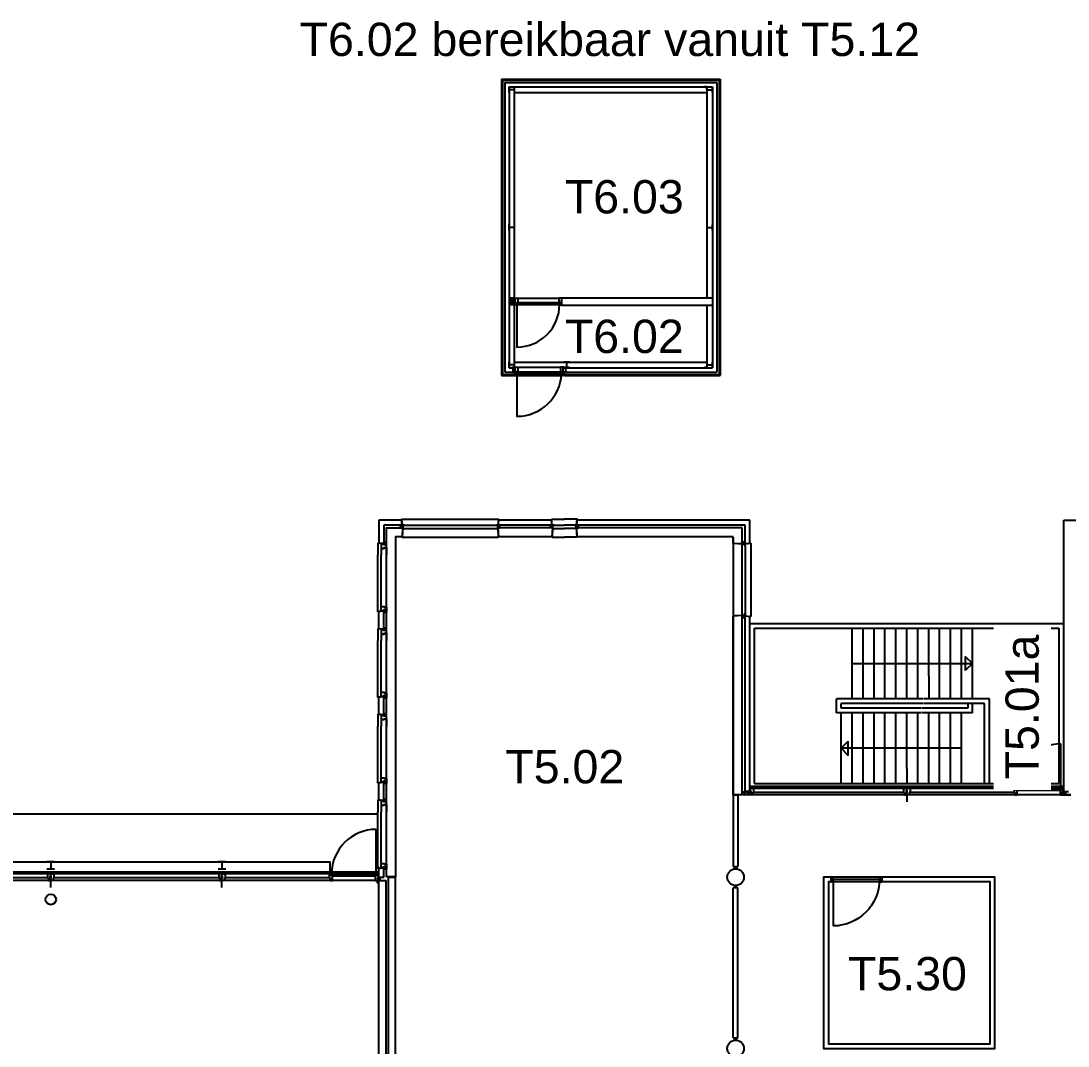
# Model space of a CAD drawing. Header units: millimetres. Extents: x 36149 to 140291, y 28900 to 90465.
# Drawn here: x 80597 to 102614, y 68900 to 90445 of the extents above; entities that cross this region are included whole.
import ezdxf
from ezdxf.enums import TextEntityAlignment as Align

# ---------------------------------------------------------------- set-up
doc = ezdxf.new("R2010")
doc.units = ezdxf.units.MM
doc.layers.get('0').update_dxf_attribs({"linetype": 'CONTINUOUS'})
for name, color, linetype in [('AL21----_BUITENWAND', 3, 'CONTINUOUS'), ('AL2100_BUITENWANDEN', 3, 'CONTINUOUS'), ('AL2200_BINNENWANDEN', 2, 'CONTINUOUS'), ('AL2400_TRAPPEN', 1, 'CONTINUOUS'), ('AL28----_KONSTRUKTIES', 3, 'CONTINUOUS'), ('AL2800_KONSTRUKTIES', 1, 'CONTINUOUS'), ('AL31----_BUITENKOZIJN', 1, 'CONTINUOUS'), ('AL3100_BUITENWANDOPENINGEN', 1, 'CONTINUOUS'), ('AL3200_BINNENWANDOPENINGEN', 1, 'CONTINUOUS'), ('AL4600_RUIMTENUMMERS', 2, 'CONTINUOUS')]:
    doc.layers.add(name, color=color, linetype=linetype)
doc.styles.add('Arial', font='arial.ttf')

# ---------------------------------------------------------------- blocks, each defined once
blk = doc.blocks.new('AH28HA16')
for points in [[(-80, 76), (80, 76)], [(0, -76), (0, 76)], [(-80, -76), (80, -76)]]:
    blk.add_lwpolyline(points)
blk = doc.blocks.new('door')
at = {"flags": 128}
for points in [[(234274, 53069), (234274, 54044)], [(235249, 53069), (234274, 53069)]]:
    blk.add_lwpolyline(points, dxfattribs=at)
for points in [[(234224, 53019), (234224, 53119), (234274, 53119), (234274, 53019)], [(235249, 53019), (235249, 53119), (235299, 53119), (235299, 53019)]]:
    blk.add_lwpolyline(points, close=True)
blk.add_arc((234274, 53069), 975, 0, 90)
blk = doc.blocks.new('AH28HA12')
at = {"color": 0, "linetype": 'ByBlock'}
for points in [[(-60, 57), (60, 57)], [(0, -57), (0, 57)], [(-60, -57), (60, -57)]]:
    blk.add_lwpolyline(points, dxfattribs=at)
blk = doc.blocks.new('AH28HGHC')
at = {"color": 0, "linetype": 'ByBlock'}
blk.add_lwpolyline([(36, -14), (-14, -14), (-14, 36)], dxfattribs=at)

msp = doc.modelspace()

# ---------------------------------------------------------------- linework, layer by layer
at = {"layer": 'AL21----_BUITENWAND'}
for p, q in [((90700, 89220), (95298, 89220)), ((90700, 89220), (90700, 82995)), ((90720, 89200), (95278, 89200)), ((90720, 89200), (90720, 83015)), ((95278, 89200), (95278, 83015)), ((95298, 89220), (95298, 82995)), ((90770, 89150), (95228, 89150)), ((90770, 89150), (90770, 83065)), ((90860, 89060), (95138, 89060)), ((90860, 89060), (90860, 83155)), ((95138, 89060), (95138, 83155)), ((95228, 89150), (95228, 83065)), ((90974, 88940), (95024, 88940)), ((90974, 84625), (90974, 88940)), ((95024, 84625), (95024, 88940)), ((91971, 84475), (91971, 84625)), ((91971, 84625), (95138, 84625)), ((90974, 83275), (90974, 84475)), ((91971, 84475), (95138, 84475)), ((95024, 83275), (95024, 84475)), ((90974, 83275), (95024, 83275)), ((90720, 83015), (90957, 83015)), ((90770, 83065), (90942, 83065)), ((90860, 83155), (90942, 83155)), ((90957, 83015), (90957, 82995)), ((92031, 83015), (95278, 83015)), ((92031, 83015), (92031, 82995)), ((92046, 83155), (95138, 83155)), ((92046, 83065), (95228, 83065)), ((90700, 82995), (90957, 82995)), ((92031, 82995), (95298, 82995))]:
    msp.add_line(p, q, dxfattribs=at)
for points in [[(90942, 83060), (90967, 83060), (90967, 82995), (90987, 82995)], [(92046, 83060), (92021, 83060), (92021, 82995), (92001, 82995)]]:
    msp.add_lwpolyline(points, dxfattribs=at)
at = {"layer": 'AL2100_BUITENWANDEN'}
for p, q in [((88600, 79950), (88124, 79950)), ((88124, 79950), (88124, 79475)), ((88615, 79845), (88602, 79972)), ((88602, 79972), (90646, 79972)), ((88618, 79845), (88605, 79972)), ((88614, 79850), (88605, 79945)), ((90631, 79845), (90643, 79972)), ((90634, 79845), (90646, 79972)), ((90634, 79850), (90644, 79945)), ((91750, 79950), (90649, 79950)), ((91765, 79845), (91752, 79972)), ((91752, 79972), (92024, 79972)), ((91768, 79845), (91755, 79972)), ((91764, 79850), (91755, 79945)), ((92296, 79972), (92024, 79972)), ((92281, 79845), (92293, 79972)), ((92284, 79845), (92296, 79972)), ((92284, 79850), (92294, 79945)), ((95924, 79950), (92299, 79950)), ((95924, 79475), (95924, 79950)), ((102524, 79950), (106150, 79950)), ((102524, 74255), (102524, 79950)), ((88614, 79850), (88224, 79850)), ((88224, 79850), (88224, 79460)), ((88624, 79790), (88614, 79597)), ((90624, 79790), (90634, 79597)), ((91771, 79790), (90627, 79790)), ((90627, 79790), (90637, 79600)), ((91764, 79850), (90634, 79850)), ((91771, 79790), (91761, 79600)), ((91774, 79790), (91764, 79597)), ((92274, 79790), (92284, 79597)), ((95764, 79790), (92277, 79790)), ((92277, 79790), (92287, 79600)), ((95824, 79850), (92284, 79850)), ((95764, 79453), (95764, 79790)), ((95824, 79460), (95824, 79850)), ((88614, 79597), (90634, 79597)), ((91761, 79600), (90637, 79600)), ((91764, 79597), (92024, 79597)), ((92284, 79597), (92024, 79597)), ((95574, 79600), (92287, 79600)), ((95571, 79597), (95571, 79450)), ((95574, 79463), (95574, 79600)), ((88229, 79460), (88102, 79472)), ((88102, 79472), (88102, 79225)), ((88229, 79457), (88102, 79469)), ((88224, 79460), (88129, 79470)), ((95764, 79450), (95571, 79460)), ((95571, 79460), (95571, 77940)), ((95764, 79453), (95574, 79463)), ((95819, 79460), (95946, 79472)), ((95820, 79457), (95946, 79469)), ((95824, 79460), (95920, 79470)), ((95946, 79472), (95946, 77928)), ((88102, 78028), (88102, 78275)), ((88229, 78043), (88102, 78031)), ((88229, 78040), (88102, 78028)), ((88124, 77675), (88124, 78025)), ((88224, 78040), (88129, 78030)), ((88224, 77660), (88224, 78040)), ((95764, 77950), (95571, 77940)), ((95764, 77947), (95574, 77937)), ((95764, 74190), (95764, 77947)), ((95820, 77943), (95946, 77931)), ((95571, 77940), (95571, 74178)), ((95574, 74180), (95574, 77937)), ((95819, 77940), (95946, 77928)), ((95824, 74250), (95824, 77940)), ((95824, 77940), (95920, 77930)), ((95924, 74255), (95924, 77925)), ((88102, 77672), (88102, 77425)), ((88229, 77660), (88102, 77672)), ((88229, 77657), (88102, 77669)), ((88224, 77660), (88129, 77670)), ((88102, 76228), (88102, 76475)), ((88229, 76243), (88102, 76231)), ((88229, 76240), (88102, 76228)), ((88124, 75875), (88124, 76225)), ((88224, 76240), (88129, 76230)), ((88224, 75860), (88224, 76240)), ((88102, 75872), (88102, 75625)), ((88229, 75860), (88102, 75872)), ((88229, 75857), (88102, 75869)), ((88224, 75860), (88129, 75870)), ((88102, 74428), (88102, 74675)), ((88229, 74443), (88102, 74431)), ((88229, 74440), (88102, 74428)), ((88124, 74075), (88124, 74425)), ((88224, 74440), (88129, 74430)), ((88224, 74060), (88224, 74440)), ((95919, 74250), (95824, 74250)), ((102529, 74250), (102624, 74250)), ((88229, 74060), (88102, 74072)), ((88102, 74072), (88102, 73825)), ((88229, 74057), (88102, 74069)), ((88224, 74060), (88129, 74070)), ((95754, 74180), (95574, 74180)), ((95755, 74178), (95674, 74178)), ((95764, 74190), (95754, 74180)), ((95768, 74190), (95755, 74178)), ((88229, 72643), (88102, 72631)), ((88229, 72640), (88102, 72628)), ((88124, 72440), (88124, 72625)), ((88224, 72440), (88124, 72440)), ((88224, 72640), (88129, 72630)), ((88224, 72440), (88224, 72640)), ((88324, 61350), (88324, 72445)), ((88474, 72445), (88324, 72445)), ((88474, 61350), (88474, 72445)), ((88124, 61350), (88124, 72380)), ((88124, 72380), (88274, 72380)), ((88274, 61350), (88274, 72380))]:
    msp.add_line(p, q, dxfattribs=at)
msp.add_lwpolyline([(88284, 72455), (88284, 79790), (88621, 79790), (88611, 79600), (88474, 79600), (88474, 72455)], close=True, dxfattribs=at)
for centre in [(95624, 72450), (95624, 68850)]:
    msp.add_circle(centre, 175, dxfattribs=at)
for centre, start, end in [((88600, 79945), 5.7106, 90), ((90649, 79945), 90, 174.2894), ((91750, 79945), 5.7106, 90), ((92299, 79945), 90, 174.2894), ((88129, 79475), 180, 264.2894), ((95919, 79475), 275.7106, 0), ((88129, 78025), 95.7106, 180), ((95919, 77925), 0, 84.2894), ((88129, 77675), 180, 264.2894), ((88129, 76225), 95.7106, 180), ((88129, 75875), 180, 264.2894), ((88129, 74425), 95.7106, 180), ((95919, 74255), 270, 0), ((102529, 74255), 180, 270), ((88129, 74075), 180, 264.2894), ((88129, 72625), 95.7106, 180)]:
    msp.add_arc(centre, 5, start, end, dxfattribs=at)
at = {"layer": 'AL2200_BINNENWANDEN'}
for p, q in [((95574, 74178), (95571, 74178)), ((95574, 74180), (95674, 74180)), ((95574, 74180), (95574, 72675)), ((95674, 74180), (95674, 72675)), ((95574, 72675), (95674, 72675)), ((95606, 72675), (95606, 72624)), ((95642, 72675), (95642, 72624)), ((97624, 72450), (97624, 72350)), ((98699, 72450), (98699, 72350)), ((95574, 69075), (95574, 72225)), ((95674, 72225), (95574, 72225)), ((95606, 72225), (95606, 72276)), ((95642, 72225), (95642, 72276)), ((95674, 69075), (95674, 72225)), ((95574, 69075), (95674, 69075)), ((95606, 69024), (95606, 69075)), ((95642, 69024), (95642, 69075))]:
    msp.add_line(p, q, dxfattribs=at)
for points in [[(97624, 72450), (97474, 72450), (97474, 68850), (101074, 68850), (101074, 72450), (98699, 72450)], [(97624, 72350), (97574, 72350), (97574, 68950), (100974, 68950), (100974, 72350), (98699, 72350)]]:
    msp.add_lwpolyline(points, dxfattribs=at)
at = {"layer": 'AL2400_TRAPPEN'}
for p, q in [((95924, 74319), (95924, 77780)), ((95924, 77780), (102521, 77780)), ((102524, 74319), (102524, 77780)), ((96024, 74419), (96024, 77680)), ((96024, 77680), (102421, 77680)), ((98074, 76200), (98074, 77680)), ((98304, 76200), (98304, 77680)), ((98534, 76200), (98534, 77680)), ((98764, 76200), (98764, 77680)), ((98994, 76200), (98994, 77680)), ((99224, 76200), (99224, 77680)), ((99454, 76200), (99454, 77680)), ((99684, 76674), (99684, 77680)), ((99914, 77307), (99914, 77680)), ((100144, 76200), (100144, 77680)), ((100374, 76200), (100374, 77680)), ((100604, 76200), (100604, 77680)), ((102424, 74419), (102424, 77680)), ((99914, 76200), (99914, 77307)), ((100604, 76940), (100454, 77090)), ((100454, 77090), (100454, 76790)), ((98074, 76940), (100604, 76940)), ((100604, 76940), (100454, 76790)), ((99684, 76674), (99684, 76200)), ((99561, 76200), (97744, 76200)), ((97744, 75900), (97744, 76200)), ((100959, 76200), (99574, 76200)), ((100959, 74419), (100959, 76200)), ((99561, 76100), (97844, 76100)), ((97844, 76000), (97844, 76100)), ((99520, 76000), (97844, 76000)), ((100504, 76000), (99534, 76000)), ((100859, 76100), (99574, 76100)), ((100504, 76100), (100504, 76000)), ((100604, 75900), (100604, 76100)), ((100859, 74419), (100859, 76100)), ((99520, 75900), (97744, 75900)), ((97844, 74419), (97844, 75900)), ((98074, 74419), (98074, 75900)), ((98304, 74419), (98304, 75900)), ((98534, 74419), (98534, 75900)), ((98764, 74419), (98764, 75900)), ((98994, 74419), (98994, 75900)), ((99224, 74732), (99224, 75900)), ((99454, 75753), (99454, 75900)), ((99454, 74419), (99454, 75753)), ((100604, 75900), (99534, 75900)), ((99684, 74419), (99684, 75900)), ((99914, 74419), (99914, 75900)), ((100144, 74419), (100144, 75900)), ((100374, 74419), (100374, 75900)), ((97844, 75160), (97994, 75310)), ((97994, 75010), (97994, 75310)), ((100374, 75160), (97844, 75160)), ((97844, 75160), (97994, 75010)), ((99224, 74732), (99224, 74419)), ((96024, 74419), (102424, 74419)), ((95924, 74319), (102524, 74319))]:
    msp.add_line(p, q, dxfattribs=at)
at = {"layer": 'AL2800_KONSTRUKTIES'}
for p, q in [((102524, 77780), (102524, 77860)), ((99224, 74180), (99224, 74030)), ((99224, 74180), (99224, 74030)), ((99224, 74180), (99224, 74030)), ((81224, 72231), (81224, 72380)), ((81224, 72256), (81224, 72380)), ((84824, 72231), (84824, 72380)), ((84824, 72231), (84824, 72380))]:
    msp.add_line(p, q, dxfattribs=at)
msp.add_lwpolyline([(87090, 72519), (88124, 72519), (88124, 72650), (88099, 72650), (88099, 73772), (68124, 73772), (68124, 79950), (67124, 79950), (67124, 72519), (68158, 72519), (68158, 72772), (87090, 72772)], close=True, dxfattribs=at)
msp.add_circle((81224, 71981), 110, dxfattribs=at)
at = {"layer": 'AL31----_BUITENKOZIJN'}
for p, q in [((90967, 84619), (90860, 84619)), ((90977, 84609), (90860, 84609)), ((90967, 84619), (90967, 84609)), ((91044, 84619), (91904, 84619)), ((90977, 84490), (90860, 84490)), ((90967, 84480), (90860, 84480)), ((90967, 84490), (90967, 84480)), ((91027, 84526), (91921, 84526)), ((91027, 84486), (91921, 84486)), ((91027, 83072), (91961, 83072)), ((91027, 83032), (91961, 83032)), ((91044, 83165), (91944, 83165)), ((90987, 82995), (92001, 82995))]:
    msp.add_line(p, q, dxfattribs=at)
for points in [[(90860, 84490), (90905, 84490), (90905, 84609), (90860, 84609)], [(90942, 84490), (90987, 84490), (90987, 84609), (90942, 84609)], [(90987, 84490), (90987, 84609), (90977, 84609), (90977, 84619), (91044, 84619), (91044, 84531), (91027, 84531), (91027, 84480), (90977, 84480), (90977, 84490)], [(91961, 84520), (91961, 84579), (91971, 84579), (91971, 84619), (91904, 84619), (91904, 84531), (91921, 84531), (91921, 84480), (91971, 84480), (91971, 84520)], [(90942, 83065), (90987, 83065), (90987, 83155), (90942, 83155)], [(90987, 83065), (90987, 83155), (90977, 83155), (90977, 83165), (91044, 83165), (91044, 83077), (91027, 83077), (91027, 83026), (90977, 83026), (90977, 83065)], [(92001, 83065), (92001, 83155), (92011, 83155), (92011, 83165), (91944, 83165), (91944, 83077), (91961, 83077), (91961, 83026), (92011, 83026), (92011, 83065)], [(92046, 83065), (92001, 83065), (92001, 83155), (92046, 83155)]]:
    msp.add_lwpolyline(points, close=True, dxfattribs=at)
for points in [[(91027, 84486), (91027, 83592, 0.414214), (91921, 84486)], [(91027, 83032), (91027, 82138, 0.405053), (91961, 83032)]]:
    msp.add_lwpolyline(points, format="xyb", dxfattribs=at)
at = {"layer": 'AL3100_BUITENWANDOPENINGEN'}
for p, q in [((88627, 79780), (90621, 79780)), ((88664, 79850), (90584, 79850)), ((91777, 79780), (92024, 79780)), ((91814, 79850), (92024, 79850)), ((92234, 79850), (92024, 79850)), ((92271, 79780), (92024, 79780)), ((88170, 79360), (88170, 79225)), ((88284, 79377), (88284, 79225)), ((95754, 79447), (95754, 77953)), ((95824, 79410), (95824, 77990)), ((88102, 78275), (88102, 79225)), ((88170, 78275), (88170, 79225)), ((88284, 78275), (88284, 79225)), ((88170, 78140), (88170, 78275)), ((88284, 78123), (88284, 78275)), ((88170, 77560), (88170, 77425)), ((88284, 77577), (88284, 77425)), ((88102, 76475), (88102, 77425)), ((88170, 76475), (88170, 77425)), ((88284, 76475), (88284, 77425)), ((88170, 76340), (88170, 76475)), ((88284, 76323), (88284, 76475)), ((88170, 75760), (88170, 75625)), ((88284, 75777), (88284, 75625)), ((88102, 74675), (88102, 75625)), ((88170, 74675), (88170, 75625)), ((88284, 74675), (88284, 75625)), ((102464, 74319), (102464, 75253)), ((88170, 74540), (88170, 74675)), ((88284, 74523), (88284, 74675)), ((95934, 74360), (102514, 74360)), ((95934, 74319), (95934, 74360)), ((99157, 74319), (96001, 74319)), ((99157, 74231), (96001, 74231)), ((99224, 74319), (99157, 74319)), ((99157, 74319), (99157, 74231)), ((99157, 74231), (99174, 74231)), ((99174, 74231), (99174, 74180)), ((99224, 74279), (99214, 74279)), ((99214, 74220), (99214, 74279)), ((99214, 74220), (99224, 74220)), ((99224, 74279), (99224, 74319)), ((99224, 74319), (99291, 74319)), ((99224, 74279), (99234, 74279)), ((99224, 74180), (99224, 74220)), ((99234, 74220), (99224, 74220)), ((99234, 74220), (99234, 74279)), ((99274, 74231), (99274, 74180)), ((99291, 74231), (99274, 74231)), ((102464, 74319), (99291, 74319)), ((99291, 74319), (99291, 74231)), ((101480, 74231), (99291, 74231)), ((101530, 74319), (101480, 74319)), ((101480, 74319), (101480, 74231)), ((101480, 74231), (101497, 74231)), ((101497, 74231), (101497, 74180)), ((101530, 74268), (101530, 74319)), ((101547, 74268), (101530, 74268)), ((102447, 74268), (101547, 74268)), ((101547, 74180), (101547, 74268)), ((102447, 74268), (102447, 74180)), ((102464, 74268), (102447, 74268)), ((102514, 74319), (102464, 74319)), ((102464, 74319), (102464, 74268)), ((102499, 74249), (102514, 74249)), ((102499, 74180), (102499, 74249)), ((102514, 74319), (102514, 74360)), ((102514, 74249), (102514, 74319)), ((95939, 74190), (95778, 74190)), ((95778, 74190), (95778, 74180)), ((95939, 74180), (95778, 74180)), ((95939, 74180), (95939, 74190)), ((99174, 74180), (95984, 74180)), ((99174, 74180), (99224, 74180)), ((99274, 74180), (99224, 74180)), ((102464, 74180), (99274, 74180)), ((101497, 74180), (101547, 74180)), ((102447, 74180), (102499, 74180)), ((102509, 74180), (102509, 74190)), ((102509, 74190), (102670, 74190)), ((102509, 74180), (102670, 74180)), ((88102, 72628), (88102, 73825)), ((88170, 73960), (88170, 73825)), ((88170, 72740), (88170, 73825)), ((88284, 73977), (88284, 73825)), ((88284, 72723), (88284, 73825)), ((88064, 72519), (88064, 73454)), ((67134, 72560), (88114, 72560)), ((81157, 72519), (77691, 72519)), ((81224, 72519), (81157, 72519)), ((81157, 72519), (81157, 72432)), ((81224, 72480), (81214, 72480)), ((81214, 72421), (81214, 72480)), ((81224, 72519), (81291, 72519)), ((81224, 72480), (81224, 72519)), ((81224, 72480), (81234, 72480)), ((81234, 72421), (81234, 72480)), ((84757, 72519), (81291, 72519)), ((81291, 72519), (81291, 72432)), ((84824, 72519), (84757, 72519)), ((84757, 72519), (84757, 72432)), ((84814, 72421), (84814, 72480)), ((84824, 72480), (84814, 72480)), ((84824, 72480), (84824, 72519)), ((84824, 72519), (84891, 72519)), ((84824, 72480), (84834, 72480)), ((84834, 72421), (84834, 72480)), ((88064, 72519), (84891, 72519)), ((84891, 72519), (84891, 72432)), ((87130, 72519), (87080, 72519)), ((87080, 72519), (87080, 72432)), ((87130, 72468), (87130, 72519)), ((87147, 72468), (87130, 72468)), ((87147, 72380), (87147, 72468)), ((88047, 72468), (87147, 72468)), ((88064, 72468), (88047, 72468)), ((88047, 72468), (88047, 72380)), ((88064, 72519), (88064, 72468)), ((88114, 72519), (88064, 72519)), ((88099, 72439), (88114, 72439)), ((88099, 72380), (88099, 72439)), ((88114, 72519), (88114, 72560)), ((88114, 72439), (88114, 72519)), ((81174, 72380), (77674, 72380)), ((81157, 72432), (77691, 72432)), ((81157, 72432), (81174, 72432)), ((81174, 72432), (81174, 72380)), ((81174, 72380), (81224, 72380)), ((81214, 72421), (81224, 72421)), ((81234, 72421), (81224, 72421)), ((81224, 72380), (81224, 72421)), ((81274, 72380), (81224, 72380)), ((81274, 72432), (81274, 72380)), ((81291, 72432), (81274, 72432)), ((84774, 72380), (81274, 72380)), ((84757, 72432), (81291, 72432)), ((84757, 72432), (84774, 72432)), ((84774, 72432), (84774, 72380)), ((84774, 72380), (84824, 72380)), ((84814, 72421), (84824, 72421)), ((84824, 72380), (84824, 72421)), ((84834, 72421), (84824, 72421)), ((84874, 72380), (84824, 72380)), ((84891, 72432), (84874, 72432)), ((84874, 72432), (84874, 72380)), ((88064, 72380), (84874, 72380)), ((87080, 72432), (84891, 72432)), ((87080, 72432), (87097, 72432)), ((87097, 72432), (87097, 72380)), ((87097, 72380), (87147, 72380)), ((88047, 72380), (88099, 72380)), ((88089, 72380), (88089, 72330)), ((88112, 72380), (88089, 72380)), ((88089, 72330), (88124, 72330)), ((88112, 72376), (88112, 72380)), ((88124, 72376), (88112, 72376)), ((88124, 72330), (88124, 72376))]:
    msp.add_line(p, q, dxfattribs=at)
for points in [[(88624, 79790), (88579, 79790), (88579, 79845), (88624, 79845)], [(88664, 79850), (88624, 79850), (88624, 79780), (88627, 79780), (88627, 79847), (88664, 79847)], [(90584, 79850), (90624, 79850), (90624, 79780), (90621, 79780), (90621, 79847), (90584, 79847)], [(90624, 79790), (90669, 79790), (90669, 79845), (90624, 79845)], [(91774, 79790), (91729, 79790), (91729, 79845), (91774, 79845)], [(91814, 79850), (91774, 79850), (91774, 79780), (91777, 79780), (91777, 79847), (91814, 79847)], [(92234, 79850), (92274, 79850), (92274, 79780), (92271, 79780), (92271, 79847), (92234, 79847)], [(92274, 79790), (92319, 79790), (92319, 79845), (92274, 79845)], [(88284, 79440), (88284, 79485), (88229, 79485), (88229, 79440)], [(95764, 79450), (95764, 79495), (95819, 79495), (95819, 79450)], [(88170, 79450), (88170, 79360), (88233, 79360), (88233, 79377), (88284, 79377), (88284, 79435), (88225, 79435), (88225, 79450)], [(95824, 79410), (95824, 79450), (95754, 79450), (95754, 79447), (95821, 79447), (95821, 79410)], [(88170, 78050), (88170, 78140), (88233, 78140), (88233, 78123), (88284, 78123), (88284, 78065), (88225, 78065), (88225, 78050)], [(88284, 78060), (88284, 78015), (88229, 78015), (88229, 78060)], [(95824, 77990), (95824, 77950), (95754, 77950), (95754, 77953), (95821, 77953), (95821, 77990)], [(95764, 77950), (95764, 77905), (95819, 77905), (95819, 77950)], [(88170, 77650), (88170, 77560), (88233, 77560), (88233, 77577), (88284, 77577), (88284, 77635), (88225, 77635), (88225, 77650)], [(88284, 77640), (88284, 77685), (88229, 77685), (88229, 77640)], [(88170, 76250), (88170, 76340), (88233, 76340), (88233, 76323), (88284, 76323), (88284, 76265), (88225, 76265), (88225, 76250)], [(88284, 76260), (88284, 76215), (88229, 76215), (88229, 76260)], [(88170, 75850), (88170, 75760), (88233, 75760), (88233, 75777), (88284, 75777), (88284, 75835), (88225, 75835), (88225, 75850)], [(88284, 75840), (88284, 75885), (88229, 75885), (88229, 75840)], [(88170, 74450), (88170, 74540), (88233, 74540), (88233, 74523), (88284, 74523), (88284, 74465), (88225, 74465), (88225, 74450)], [(88284, 74460), (88284, 74415), (88229, 74415), (88229, 74460)], [(95764, 74190), (95764, 74246), (95814, 74246), (95814, 74190)], [(95891, 74197), (95894, 74197), (95894, 74247), (95844, 74247), (95844, 74244), (95891, 74244)], [(95894, 74190), (95894, 74246), (95944, 74246), (95944, 74190)], [(95934, 74319), (96001, 74319), (96001, 74231), (95984, 74231), (95984, 74180), (95949, 74180), (95949, 74249), (95934, 74249)], [(102554, 74190), (102554, 74246), (102504, 74246), (102504, 74190)], [(102557, 74197), (102554, 74197), (102554, 74247), (102604, 74247), (102604, 74244), (102557, 74244)], [(88170, 74050), (88170, 73960), (88233, 73960), (88233, 73977), (88284, 73977), (88284, 74035), (88225, 74035), (88225, 74050)], [(88284, 74040), (88284, 74085), (88229, 74085), (88229, 74040)], [(88170, 72650), (88170, 72740), (88233, 72740), (88233, 72723), (88284, 72723), (88284, 72665), (88225, 72665), (88225, 72650)], [(88284, 72660), (88284, 72615), (88229, 72615), (88229, 72660)], [(88104, 72380), (88149, 72380), (88149, 72436), (88104, 72436)]]:
    msp.add_lwpolyline(points, close=True, dxfattribs=at)
for centre in [(102464, 74319), (88064, 72519)]:
    msp.add_arc(centre, 934, 90, 180, dxfattribs=at)
at = {"layer": 'AL3200_BINNENWANDOPENINGEN'}
for p, q in [((98649, 72450), (97674, 72450)), ((98649, 72350), (97674, 72350))]:
    msp.add_line(p, q, dxfattribs=at)

# ---------------------------------------------------------------- block references
at = {"layer": 'AL28----_KONSTRUKTIES'}
for name, p, rotation in [('AH28HA12', (90917, 89000), 90), ('AH28HGHC', (90991, 89043), 270), ('AH28HA12', (90917, 86107), 90), ('AH28HA12', (90917, 83215), 90), ('AH28HGHC', (90957, 83172), 90), ('AH28HGHC', (95007, 83172), 90)]:
    msp.add_blockref(name, p, dxfattribs=dict(at, rotation=rotation))
at = {"layer": 'AL28----_KONSTRUKTIES', "xscale": -1}
for name, p, rotation in [('AH28HGHC', (95007, 89043), 90), ('AH28HA12', (95081, 89000), 270), ('AH28HA12', (95081, 86107), 270), ('AH28HA12', (95081, 83215), 270)]:
    msp.add_blockref(name, p, dxfattribs=dict(at, rotation=rotation))
msp.add_blockref('AH28HA12', (92074, 83215), dxfattribs=at)
at = {"layer": 'AL2800_KONSTRUKTIES', "rotation": 180}
for p in [(81224, 72696), (84824, 72696)]:
    msp.add_blockref('AH28HA16', p, dxfattribs=at)
at = {"layer": 'AL3200_BINNENWANDOPENINGEN', "xscale": -1, "rotation": 180}
msp.add_blockref('door', (-136600, 125469), dxfattribs=at)

# ---------------------------------------------------------------- texts
at = {"layer": 'AL4600_RUIMTENUMMERS', "style": 'Arial'}
msp.add_text('T6.02 bereikbaar vanuit T5.12', height=700, dxfattribs=at).set_placement((92979, 90058), align=Align.MIDDLE_CENTER)
for s, p in [('T6.03', (92033, 86190)), ('T6.02', (92033, 83256)), ('T5.02', (90782, 74212)), ('T5.02', (90782, 74212)), ('T5.30', (97987, 69861))]:
    msp.add_text(s, height=700, dxfattribs=at).set_placement(p, align=Align.BOTTOM_LEFT)

# ---------------------------------------------------------------- next in the draw order: wipeouts: each hides what was drawn before it
msp.add_wipeout([(102257, 74282), (102257, 77752), (101053, 77752), (101053, 74282)]).dxf.layer = 'AL4600_RUIMTENUMMERS'

# ---------------------------------------------------------------- next in the draw order: texts
msp.add_text('T5.01a', height=700, rotation=90, dxfattribs=at).set_placement((102208, 74504), align=Align.BOTTOM_LEFT)

doc.saveas('drawing.dxf')
